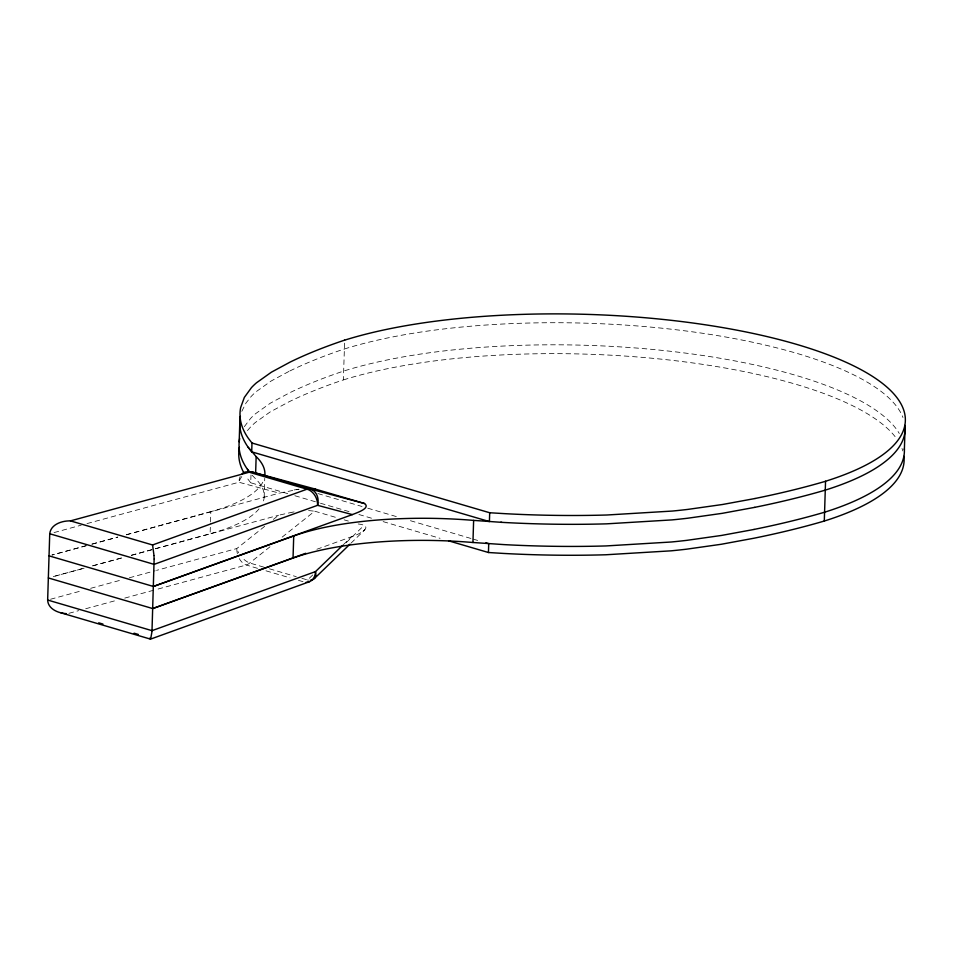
<?xml version="1.0" encoding="UTF-8"?>
<svg xmlns="http://www.w3.org/2000/svg" width="953" height="953" viewBox="0 0 953 953"><rect width="100%" height="100%" fill="white"/><g stroke="black" fill="none" stroke-linecap="round" stroke-linejoin="round"><path stroke-width="0.71" stroke-dasharray="4.76 3.57" d="M131.383 555.254L210.125 533.728L210.458 523.423M210.506 521.946L210.827 511.642A185.43 55.762 1.8 0 0 264.041 479.216M287.746 493.63L250.734 482.778L251.02 473.939L251.604 474.618M264.16 497.466L264.755 478.311M247.446 430.601L250.234 427.373A290.713 87.414 1.8 0 1 255.19 422.608L270.152 411.946L288.842 401.88A575.922 173.184 1.8 0 1 343.378 379.902L344.664 340.15M241.812 411.303L246.041 402.952L251.199 396.436A290.713 87.414 1.8 0 1 256.154 391.671L271.128 381.021L289.819 370.943M244.313 426.694L250.508 418.534A290.713 87.414 1.8 0 1 255.464 413.769L270.438 403.119L289.116 393.041A575.922 173.184 1.8 0 1 343.652 371.062A320.434 96.36 1.8 0 1 669.995 351.228A320.434 96.36 1.8 0 1 899.298 433.508M343.39 544.699L351.669 536.694C357.744 535.062 376.149 526.008 358.221 523.971M301.887 578.316L307.533 579.972L313.692 574.028M346.249 542.602L363.843 525.615M351.026 543.15L364.939 529.725L361.818 532.072M264.672 526.342L236.844 548.523L156.578 570.37M273.356 519.409L278.574 515.251L291.821 512.297M269.997 546.808L249.686 562.997A13.902 8.672 -73.6 0 1 246.255 565.022L156.9 589.347M282.183 537.099L314.681 511.189L337.159 517.789M316.884 549.262L351.669 536.694M91.988 544.115L117.767 537.063M126.356 534.716L210.827 511.642M92.727 565.808L122.794 557.6M54.035 532.584L81.267 525.163M86.997 523.602L238.917 482.242L279.277 493.154L299.028 489.223M91.941 544.163L117.684 537.158M126.261 534.824L279.277 493.154M92.679 565.868L122.711 557.696M131.288 555.361L278.574 515.251M50.521 599.258L82.053 590.669M90.654 588.323L122.187 579.746M129.346 577.792L155.148 570.764M68.938 613.303L78.718 610.635M85.699 608.741L116.409 600.378M124.783 598.091L154.112 590.11M292.154 512.249L294.12 511.916M294.167 489.925L299.349 489.175M308.617 510.582L314.681 511.189M317.909 493.571L362.045 506.508M367.739 508.187L397.627 516.955M410.433 520.707L471.64 538.671M473.069 539.088L478.763 540.756M294.858 495.727L319.064 502.827M320.482 503.244L351.8 512.428M358.912 514.513L371.73 518.277M383.118 521.613L440.048 538.314M344.176 519.85L348.393 521.088M263.802 567.142L249.686 562.997A13.902 7.243 51.4 0 1 241.907 557.35M269.437 568.798L296.24 576.66M257.536 568.333L246.255 565.022A13.902 9.47 74.8 0 1 238.774 557.6M265.994 570.811L289.986 577.852M298.444 580.329L304.09 581.985M252.116 475.202L255.464 478.68A185.43 55.762 1.8 0 1 263.35 501.302M250.734 482.778L247.196 478.192A376.792 113.3 1.8 0 1 246.029 476.476M259.025 508.866A185.43 55.762 1.8 0 1 210.125 533.728M344.39 348.989A320.434 96.36 1.8 0 1 680.394 330.274A320.434 96.36 1.8 0 1 902.956 417.509M289.867 370.955A575.922 173.184 1.8 0 1 344.343 348.965M343.414 379.913A320.434 96.36 1.8 0 1 662.645 359.293A320.434 96.36 1.8 0 1 896.082 437.939M901.979 448.446A320.434 96.36 1.8 0 1 902.836 450.948M237.38 553.633A13.902 9.47 74.8 0 1 236.844 548.523A13.902 7.243 51.4 0 0 238.691 552.859M308.486 580.151A13.902 8.267 46 0 1 307.533 579.972M241.812 476.56A13.902 10.34 -74.9 0 0 238.917 482.242A13.902 9.47 74.8 0 1 240.216 476.512M86.27 545.676L51.903 555.063L86.223 545.724M84.138 568.167L52.641 576.768L84.102 568.202"/><path stroke-width="1.43" d="M49.044 555.849L153.409 586.464L352.372 514.596C356.053 513 371.158 508.318 364.534 503.518L310.38 489.068A13.902 8.672 -73.6 0 0 307.009 489.187L152.575 544.973L70.462 520.886C62.195 520.672 50.795 524.21 49.735 533.751L47.65 600.033C47.984 609.134 58.49 613.255 66.317 613.637M239.179 441.882L239.882 419.796M251.985 443.014L489.699 512.75L489.413 521.589L251.711 451.841L251.985 443.014L248.435 438.428A376.792 113.3 1.8 0 1 240.668 407.55L244.337 397.425L251.485 387.597A290.713 87.414 1.8 0 1 256.44 382.832L271.402 372.182L290.093 362.104A575.922 173.184 1.8 0 1 344.617 340.138M255.642 472.795L256.154 456.594L248.161 447.267A376.792 113.3 1.8 0 1 240.394 416.378M48.353 577.947L152.718 608.562L293.036 558.053L293.727 535.955A185.43 55.762 1.8 0 1 473.629 520.398L501.778 522.351M293.036 558.053A185.43 55.762 1.8 0 1 472.938 542.495L473.629 520.398M903.932 456.308A320.434 96.36 1.8 0 1 824.357 521.017A575.946 173.196 1.8 0 1 753.752 538.266L721.207 544.282L686.589 549.178A290.713 87.414 1.8 0 1 671.067 550.834L605.691 554.777A376.792 113.3 1.8 0 1 503.672 553.443L488.448 552.514L488.722 543.675L485.875 542.841M824.297 521.029L825.548 481.253A320.434 96.36 1.8 0 0 796.648 344.378A320.434 96.36 1.8 0 0 344.664 340.15M904.373 449.613L905.076 427.528M342.627 545.426L315.503 571.597A13.902 10.578 70.1 0 1 306.092 582.283M314.311 578.59L349.954 544.187M152.718 608.562L305.758 553.276M153.409 586.464L293.727 535.955M309.189 581.818L150.657 639.082L151.98 631.577L154.124 559.197M70.462 520.886L249.162 472.223A13.902 8.672 -73.6 0 1 252.545 472.104L315.383 489.103L364.534 503.518M755.038 498.514L722.457 504.506L687.84 509.402A290.713 87.414 1.8 0 1 672.318 511.058L606.942 515.001A376.792 113.3 1.8 0 1 504.923 513.667L489.699 512.75M754.764 507.353L722.183 513.345L687.566 518.241A290.713 87.414 1.8 0 1 672.032 519.897L606.668 523.84A376.792 113.3 1.8 0 1 504.637 522.506L500.754 522.292M754.061 529.451L721.492 535.443L686.863 540.339A290.713 87.414 1.8 0 1 671.341 541.995L605.965 545.938A376.792 113.3 1.8 0 1 503.946 544.604L472.938 542.495M307.378 488.52L315.383 489.103M352.372 514.596L317.587 505.316L154.1 564.367L49.735 533.751M448.589 540.827L488.448 552.514M47.65 600.033L152.015 630.66L315.503 571.597A13.902 8.267 46 0 1 310.38 580.258M98.695 622.821L102.936 624.06M134.087 633.197L138.328 634.448M150.407 639.094L60.932 612.827M150.312 639.046L149.776 638.117M251.711 451.841L248.161 447.267M249.603 472.223L247.47 469.352A376.792 113.3 1.8 0 1 239.703 438.475M249.662 472.283L247.47 469.352M152.575 544.973L153.981 555.432M153.993 555.754L154.112 558.875M754.026 529.427A575.946 173.196 1.8 0 0 824.619 512.202A320.434 96.36 1.8 0 0 904.337 448.899M754.728 507.341A575.946 173.196 1.8 0 0 825.322 490.104A320.434 96.36 1.8 0 0 904.909 425.372M256.154 456.594A185.43 55.762 1.8 0 1 264.851 475.368M825.596 481.265A575.946 173.196 1.8 0 1 755.002 498.502M243.968 473.045A376.792 113.3 1.8 0 1 239.417 447.314M242.098 473.808A13.902 9.47 74.8 0 1 249.162 472.223L307.009 489.187A13.902 10.578 70.1 0 1 317.587 505.316A13.902 11.376 -75.1 0 0 310.38 489.068L252.545 472.104A13.902 10.34 -74.9 0 0 247.637 472.223"/></g></svg>
